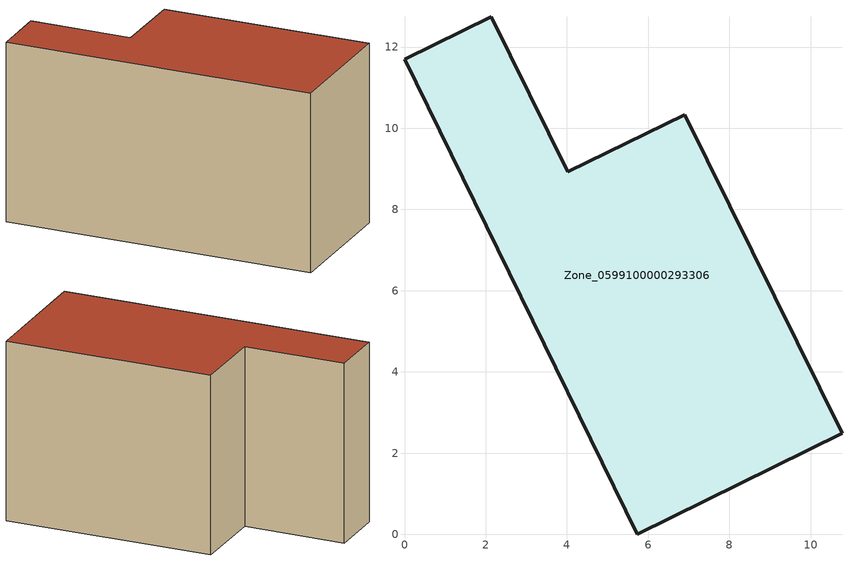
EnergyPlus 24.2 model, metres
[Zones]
Zone_0599100000293306
 floor ground (C_G): 5.73,0 0,11.69 2.14,12.75 4.02,8.93 6.9,10.33 10.77,2.49 z0
 wall outside (C_F): 5.73,0 10.77,2.49 6.9,10.33 4.02,8.93 2.14,12.75 0,11.69 5.73,0 z0:7.56
 roof outside (C_R): 0,11.69 5.73,0 10.77,2.49 6.9,10.33 4.02,8.93 2.14,12.75 z7.56
[BUILDING]
Pand.0599100000293306: North Axis=0; Terrain=City; Loads Convergence Tolerance Value=0.04; Temperature Convergence Tolerance Value=0.4; Solar Distribution=FullExterior; Maximum Number of Warmup Days=25; Minimum Number of Warmup Days=1
[Site:Location]
Rotterdam.The.Hague.AP_ZH_NLD Design_Conditions: Latitude=51.96; Longitude=4.45; Time Zone=1; Elevation=-4.5
[SITE:GROUNDTEMPERATURE:BUILDINGSURFACE]
18, 18, 18, 18, 18, 18, 18, 18, 18, 18, 18, 18
[MATERIAL] Thermal Absorptance=0.9; Solar Absorptance=0.7; Visible Absorptance=0.7
Name | Roughness | Thickness | Conductivity | Density | Specific Heat
G.TC.1975-1991 | MediumSmooth | 0.15 | 0.288461 | 540 | 1210
F.TC.1975-1991 | Rough | 0.3 | 0.230769 | 1920 | 840
R.TC.1975-1991 | MediumRough | 0.2 | 0.153846 | 1500 | 1000
[CONSTRUCTION]
C_G: G.TC.1975-1991
C_F: F.TC.1975-1991
C_R: R.TC.1975-1991
[ZONE]
Zone_0599100000293306: Type=1; Multiplier=1; Ceiling Height=Autocalculate; Volume=Autocalculate; Floor Area=autocalculate; Part of Total Floor Area=Yes
[ZONEINFILTRATION:DESIGNFLOWRATE]
Infil_Zone_0599100000293306: Zone or ZoneList or Space or SpaceList=Zone_0599100000293306; Schedule=AlwaysOn; Design Flow Rate Calculation Method=Flow/Area; Flow Rate per Floor Area=0.003; Constant Term Coefficient=1; Temperature Term Coefficient=0; Velocity Term Coefficient=0; Velocity Squared Term Coefficient=0
[HVACTEMPLATE:ZONE:IDEALLOADSAIRSYSTEM]
Zone_0599100000293306: Maximum Heating Supply Air Temperature=50; Minimum Cooling Supply Air Temperature=13; Maximum Heating Supply Air Humidity Ratio=0.0156; Minimum Cooling Supply Air Humidity Ratio=0.0077; Heating Limit=NoLimit; Cooling Limit=NoLimit; Dehumidification Control Type=ConstantSensibleHeatRatio; Cooling Sensible Heat Ratio=0.7; Dehumidification Setpoint=60; Humidification Control Type=None; Humidification Setpoint=30; Outdoor Air Method=None; Outdoor Air Flow Rate per Person=0.00944; Outdoor Air Flow Rate per Zone Floor Area=0; Outdoor Air Flow Rate per Zone=0; Demand Controlled Ventilation Type=None; Outdoor Air Economizer Type=NoEconomizer; Heat Recovery Type=None; Sensible Heat Recovery Effectiveness=0.7; Latent Heat Recovery Effectiveness=0.65
[ZONECONTROL:THERMOSTAT]
ThermostatControl_Zone_0599100000293306: Zone or ZoneList=Zone_0599100000293306; Control Type Schedule=DualSetpointControlType; Control 1=Thermostat_Zone_0599100000293306; Temperature Difference Between Cutout And Setpoint=0
[THERMOSTATSETPOINT:DUALSETPOINT]
Thermostat_Zone_0599100000293306: Heating Setpoint Temperature Schedule=HeatingSetpoint_Zone_0599100000293306; Cooling Setpoint Temperature Schedule=CoolingSetpoint_Zone_0599100000293306
[SCHEDULE:COMPACT]
HeatingSetpoint_Zone_0599100000293306: Through: 12/31, For: AllDays, Until: 24:00, 21
CoolingSetpoint_Zone_0599100000293306: Through: 12/31, For: AllDays, Until: 24:00, 24
DualSetpointControlType: Through: 12/31, For: AllDays, Until: 24:00, 4
AlwaysOn: Through: 12/31, For: AllDays, Until: 24:00, 1
